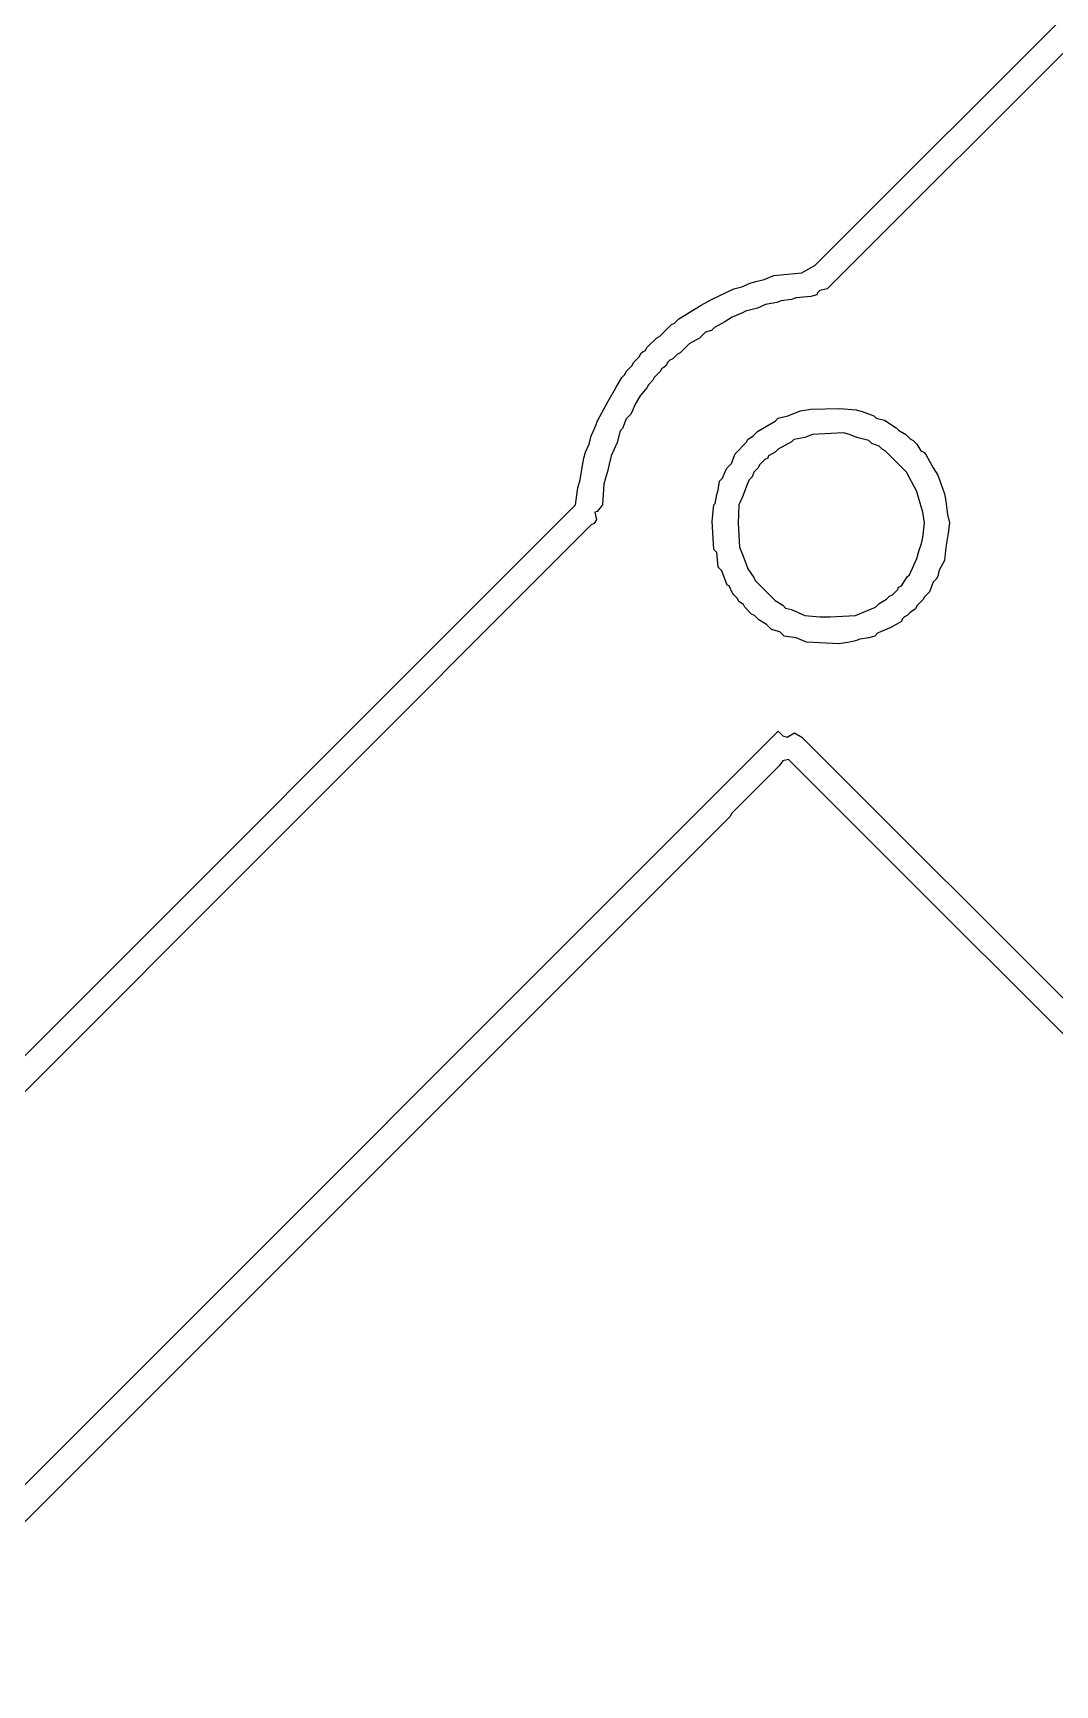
# Model space of a CAD drawing. Header units: millimetres. Extents: x 95 to 305, y 96 to 295.
# Drawn here: x 208.76 to 225.52, y 224.13 to 251.23 of the extents above; entities that cross this region are included whole.
import ezdxf

# ---------------------------------------------------------------- set-up
doc = ezdxf.new("R2010")
doc.units = ezdxf.units.MM
doc.layers.add('BottomOverlay', color=54, linetype='Continuous')

msp = doc.modelspace()

# ---------------------------------------------------------------- linework, layer by layer
at = {"layer": 'BottomOverlay'}
for p, q in [((221.589, 247.419), (241.949, 267.779)), ((242.387, 267.633), (221.784, 247.03)), ((221.37, 247.297), (221.589, 247.419)), ((220.384, 247.066), (220.518, 247.127)), ((220.518, 247.127), (220.616, 247.151)), ((220.616, 247.151), (220.749, 247.188)), ((220.749, 247.188), (220.908, 247.249)), ((220.908, 247.249), (221.37, 247.297)), ((219.715, 246.762), (219.885, 246.859)), ((219.885, 246.859), (220.25, 247.03)), ((220.25, 247.03), (220.384, 247.066)), ((221.2, 246.859), (221.029, 246.835)), ((221.273, 246.884), (221.2, 246.859)), ((221.516, 246.908), (221.273, 246.884)), ((221.613, 246.932), (221.516, 246.908)), ((221.626, 246.969), (221.613, 246.932)), ((221.662, 247.005), (221.626, 246.969)), ((221.784, 247.03), (221.662, 247.005)), ((219.35, 246.543), (219.715, 246.762)), ((220.226, 246.567), (220.104, 246.494)), ((220.397, 246.64), (220.226, 246.567)), ((220.445, 246.665), (220.397, 246.64)), ((220.64, 246.713), (220.445, 246.665)), ((220.774, 246.774), (220.64, 246.713)), ((220.956, 246.811), (220.774, 246.774)), ((221.029, 246.835), (220.956, 246.811)), ((219.033, 246.251), (219.228, 246.445)), ((219.228, 246.445), (219.277, 246.47)), ((219.277, 246.47), (219.35, 246.543)), ((219.788, 246.324), (219.691, 246.226)), ((219.885, 246.348), (219.788, 246.324)), ((219.934, 246.397), (219.885, 246.348)), ((220.104, 246.494), (219.934, 246.397)), ((218.802, 246.02), (218.827, 246.068)), ((218.827, 246.068), (218.985, 246.226)), ((218.985, 246.226), (219.033, 246.251)), ((219.52, 246.129), (219.374, 245.983)), ((219.691, 246.226), (219.52, 246.129)), ((218.486, 245.679), (218.583, 245.776)), ((218.583, 245.776), (218.608, 245.825)), ((218.608, 245.825), (218.705, 245.922)), ((218.705, 245.922), (218.729, 245.971)), ((218.729, 245.971), (218.766, 246.007)), ((218.766, 246.007), (218.802, 246.02)), ((219.143, 245.776), (219.107, 245.74)), ((219.167, 245.825), (219.143, 245.776)), ((219.204, 245.861), (219.167, 245.825)), ((219.253, 245.886), (219.204, 245.861)), ((219.326, 245.959), (219.253, 245.886)), ((219.374, 245.983), (219.326, 245.959)), ((218.315, 245.411), (218.413, 245.581)), ((218.413, 245.581), (218.462, 245.63)), ((218.462, 245.63), (218.486, 245.679)), ((218.924, 245.533), (218.851, 245.46)), ((218.948, 245.581), (218.924, 245.533)), ((219.046, 245.679), (218.948, 245.581)), ((219.07, 245.727), (219.046, 245.679)), ((219.107, 245.74), (219.07, 245.727)), ((218.194, 245.192), (218.315, 245.411)), ((218.717, 245.277), (218.632, 245.143)), ((218.827, 245.411), (218.717, 245.277)), ((218.851, 245.46), (218.827, 245.411)), ((218.023, 244.876), (218.194, 245.192)), ((218.559, 244.973), (218.486, 244.9)), ((218.583, 245.022), (218.559, 244.973)), ((218.632, 245.143), (218.583, 245.022)), ((220.981, 244.912), (221.139, 244.949)), ((221.139, 244.949), (221.346, 245.034)), ((221.346, 245.034), (221.516, 245.058)), ((221.516, 245.058), (221.991, 245.07)), ((221.991, 245.07), (222.258, 245.046)), ((222.258, 245.046), (222.356, 245.022)), ((222.356, 245.022), (222.551, 244.949)), ((222.551, 244.949), (222.587, 244.912)), ((217.914, 244.62), (217.975, 244.754)), ((217.975, 244.754), (218.023, 244.876)), ((218.389, 244.705), (218.34, 244.51)), ((218.425, 244.742), (218.389, 244.705)), ((218.486, 244.9), (218.425, 244.742)), ((220.567, 244.62), (220.64, 244.693)), ((220.64, 244.693), (220.762, 244.766)), ((220.762, 244.766), (220.932, 244.863)), ((220.932, 244.863), (220.981, 244.912)), ((222.052, 244.669), (221.54, 244.644)), ((222.149, 244.644), (222.052, 244.669)), ((222.587, 244.912), (222.721, 244.876)), ((222.721, 244.876), (222.916, 244.754)), ((222.916, 244.754), (222.952, 244.717)), ((222.952, 244.717), (223.074, 244.644)), ((217.817, 244.352), (217.877, 244.486)), ((217.877, 244.486), (217.914, 244.62)), ((218.34, 244.51), (218.242, 244.291)), ((220.275, 244.328), (220.457, 244.51)), ((220.457, 244.51), (220.482, 244.559)), ((220.482, 244.559), (220.567, 244.62)), ((220.981, 244.401), (220.932, 244.352)), ((221.2, 244.523), (220.981, 244.401)), ((221.236, 244.559), (221.2, 244.523)), ((221.419, 244.596), (221.236, 244.559)), ((221.54, 244.644), (221.419, 244.596)), ((222.271, 244.596), (222.149, 244.644)), ((222.465, 244.547), (222.271, 244.596)), ((222.514, 244.498), (222.465, 244.547)), ((222.636, 244.45), (222.514, 244.498)), ((222.684, 244.401), (222.636, 244.45)), ((222.733, 244.377), (222.684, 244.401)), ((223.074, 244.644), (223.147, 244.571)), ((223.147, 244.571), (223.196, 244.547)), ((223.196, 244.547), (223.256, 244.486)), ((223.256, 244.486), (223.317, 244.377)), ((217.731, 243.902), (217.768, 244.133)), ((217.768, 244.133), (217.792, 244.255)), ((217.792, 244.255), (217.817, 244.352)), ((218.206, 244.158), (218.182, 244.036)), ((218.242, 244.291), (218.206, 244.158)), ((220.141, 244.097), (220.214, 244.17)), ((220.214, 244.17), (220.275, 244.328)), ((220.676, 244.145), (220.652, 244.097)), ((220.762, 244.231), (220.676, 244.145)), ((220.81, 244.255), (220.762, 244.231)), ((220.822, 244.291), (220.81, 244.255)), ((220.932, 244.352), (220.822, 244.291)), ((223.086, 244.024), (222.733, 244.377)), ((223.317, 244.377), (223.366, 244.352)), ((223.366, 244.352), (223.402, 244.316)), ((223.402, 244.316), (223.524, 244.097)), ((217.695, 243.768), (217.731, 243.902)), ((218.145, 243.926), (218.121, 243.829)), ((218.182, 244.036), (218.145, 243.926)), ((219.995, 243.732), (220.019, 243.878)), ((220.019, 243.878), (220.068, 243.926)), ((220.068, 243.926), (220.117, 244.048)), ((220.117, 244.048), (220.141, 244.097)), ((220.506, 243.902), (220.482, 243.853)), ((220.555, 243.951), (220.506, 243.902)), ((220.579, 244.024), (220.555, 243.951)), ((220.652, 244.097), (220.579, 244.024)), ((223.256, 243.707), (223.086, 244.024)), ((223.524, 244.097), (223.597, 243.975)), ((223.597, 243.975), (223.707, 243.671)), ((217.658, 243.488), (217.695, 243.768)), ((218.121, 243.829), (218.096, 243.488)), ((219.946, 243.513), (219.971, 243.659)), ((219.971, 243.659), (219.995, 243.732)), ((220.397, 243.622), (220.336, 243.488)), ((220.457, 243.78), (220.397, 243.622)), ((220.482, 243.853), (220.457, 243.78)), ((223.281, 243.61), (223.256, 243.707)), ((223.354, 243.367), (223.281, 243.61)), ((223.707, 243.671), (223.731, 243.549)), ((201.363, 227.193), (217.658, 243.488)), ((218.011, 243.379), (217.975, 243.367)), ((217.975, 243.367), (217.999, 243.245)), ((218.096, 243.488), (218.011, 243.379)), ((219.898, 243.22), (219.922, 243.488)), ((219.922, 243.488), (219.934, 243.5)), ((219.934, 243.5), (219.946, 243.513)), ((220.336, 243.488), (220.323, 243.184)), ((223.378, 243.196), (223.354, 243.367)), ((223.731, 243.549), (223.755, 243.33)), ((223.755, 243.33), (223.792, 243.196)), ((217.914, 243.16), (201.485, 226.73)), ((217.963, 243.184), (217.914, 243.16)), ((217.999, 243.245), (217.963, 243.184)), ((219.922, 242.758), (219.898, 243.22)), ((220.323, 243.184), (220.348, 242.795)), ((223.354, 242.953), (223.378, 243.196)), ((223.792, 243.196), (223.768, 243.026)), ((220.348, 242.795), (220.397, 242.673)), ((223.293, 242.746), (223.329, 242.855)), ((223.329, 242.855), (223.354, 242.953)), ((223.731, 242.795), (223.707, 242.575)), ((223.768, 243.026), (223.731, 242.795)), ((219.971, 242.709), (219.922, 242.758)), ((219.995, 242.466), (219.971, 242.709)), ((220.397, 242.673), (220.457, 242.515)), ((220.457, 242.515), (220.482, 242.442)), ((223.135, 242.344), (223.256, 242.612)), ((223.256, 242.612), (223.293, 242.746)), ((223.707, 242.575), (223.621, 242.417)), ((220.056, 242.405), (219.995, 242.466)), ((220.141, 242.174), (220.056, 242.405)), ((220.482, 242.442), (220.579, 242.296)), ((220.579, 242.296), (220.603, 242.247)), ((220.603, 242.247), (220.932, 241.918)), ((223.001, 242.162), (223.098, 242.308)), ((223.098, 242.308), (223.135, 242.344)), ((223.573, 242.271), (223.524, 242.223)), ((223.597, 242.32), (223.573, 242.271)), ((223.621, 242.417), (223.597, 242.32)), ((220.177, 242.162), (220.141, 242.174)), ((220.238, 242.028), (220.177, 242.162)), ((220.311, 241.955), (220.238, 242.028)), ((222.757, 241.943), (222.806, 241.991)), ((222.806, 241.991), (222.855, 242.016)), ((222.855, 242.016), (222.94, 242.101)), ((222.94, 242.101), (222.952, 242.137)), ((222.952, 242.137), (223.001, 242.162)), ((223.378, 241.979), (223.354, 241.93)), ((223.463, 242.064), (223.378, 241.979)), ((223.524, 242.223), (223.463, 242.064)), ((220.336, 241.906), (220.311, 241.955)), ((220.409, 241.857), (220.336, 241.906)), ((220.433, 241.809), (220.409, 241.857)), ((220.543, 241.699), (220.433, 241.809)), ((220.591, 241.675), (220.543, 241.699)), ((220.932, 241.918), (221.054, 241.845)), ((221.054, 241.845), (221.102, 241.797)), ((221.102, 241.797), (221.2, 241.772)), ((221.2, 241.772), (221.419, 241.675)), ((222.246, 241.675), (222.417, 241.748)), ((222.417, 241.748), (222.575, 241.809)), ((222.575, 241.809), (222.636, 241.87)), ((222.636, 241.87), (222.757, 241.943)), ((223.147, 241.724), (223.098, 241.675)), ((223.232, 241.784), (223.147, 241.724)), ((223.256, 241.833), (223.232, 241.784)), ((223.354, 241.93), (223.256, 241.833)), ((220.664, 241.602), (220.591, 241.675)), ((220.786, 241.529), (220.664, 241.602)), ((220.871, 241.444), (220.786, 241.529)), ((221.005, 241.407), (220.871, 241.444)), ((221.419, 241.675), (221.662, 241.651)), ((221.662, 241.651), (221.833, 241.651)), ((221.833, 241.651), (222.246, 241.675)), ((222.83, 241.48), (222.66, 241.407)), ((223.001, 241.578), (222.83, 241.48)), ((223.013, 241.614), (223.001, 241.578)), ((223.05, 241.651), (223.013, 241.614)), ((223.098, 241.675), (223.05, 241.651)), ((221.078, 241.334), (221.005, 241.407)), ((221.273, 241.31), (221.078, 241.334)), ((221.443, 241.237), (221.273, 241.31)), ((221.979, 241.212), (221.443, 241.237)), ((222.149, 241.237), (221.979, 241.212)), ((222.246, 241.261), (222.149, 241.237)), ((222.319, 241.285), (222.246, 241.261)), ((222.465, 241.31), (222.319, 241.285)), ((222.563, 241.334), (222.465, 241.31)), ((222.611, 241.383), (222.563, 241.334)), ((222.66, 241.407), (222.611, 241.383)), ((206.559, 225.355), (220.981, 239.776)), ((220.981, 239.776), (221.054, 239.703)), ((221.054, 239.703), (221.127, 239.679)), ((221.127, 239.679), (221.248, 239.752)), ((221.248, 239.752), (221.37, 239.679)), ((221.37, 239.679), (228.66, 232.389)), ((221.054, 239.29), (220.993, 239.204)), ((221.151, 239.314), (221.054, 239.29)), ((222.599, 237.866), (221.151, 239.314)), ((220.993, 239.204), (220.214, 238.426)), ((220.19, 238.377), (206.706, 224.893)), ((220.214, 238.426), (220.19, 238.377)), ((222.611, 237.854), (222.599, 237.866)), ((238.785, 221.68), (222.611, 237.854))]:
    msp.add_line(p, q, dxfattribs=at)

doc.saveas('drawing.dxf')
